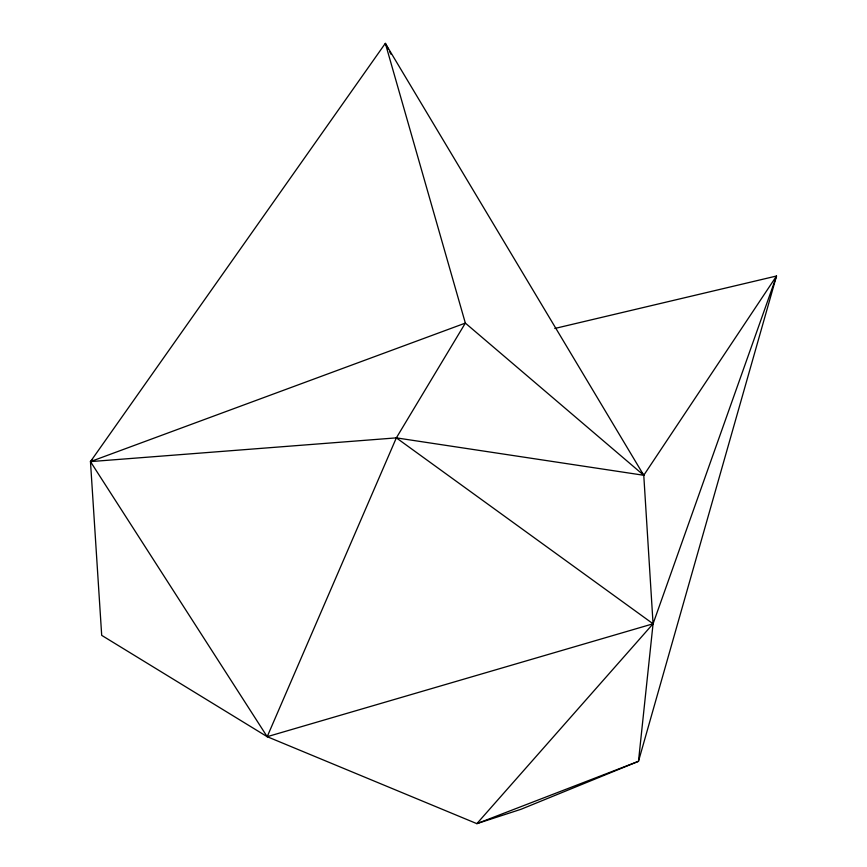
<?xml version="1.0" encoding="UTF-8"?>
<svg xmlns="http://www.w3.org/2000/svg" width="867" height="867" viewBox="0 0 867 867"><rect width="100%" height="100%" fill="white"/><g stroke="black" fill="none" stroke-linecap="round" stroke-linejoin="round"><path stroke-width="1.3" d="M92.563 459.889L90.471 461.612L267.188 736.69L396.349 437.868L465.351 323.098L385.338 43.35L90.471 461.612L101.699 635.359L267.188 736.69L476.861 823.65L521.024 809.279L638.48 761.324L776.529 276.009L554.793 328.474M267.188 736.69L653.068 623.796L776.529 276.009L643.769 475.279L653.068 623.796L638.48 761.324L476.861 823.65L653.068 623.796L396.349 437.868L90.471 461.612L465.351 323.098L643.769 475.279L396.349 437.868M641.32 472.071L643.769 475.279L385.338 43.35L388.449 49.365M389.695 51.771L390.93 54.177"/></g></svg>
